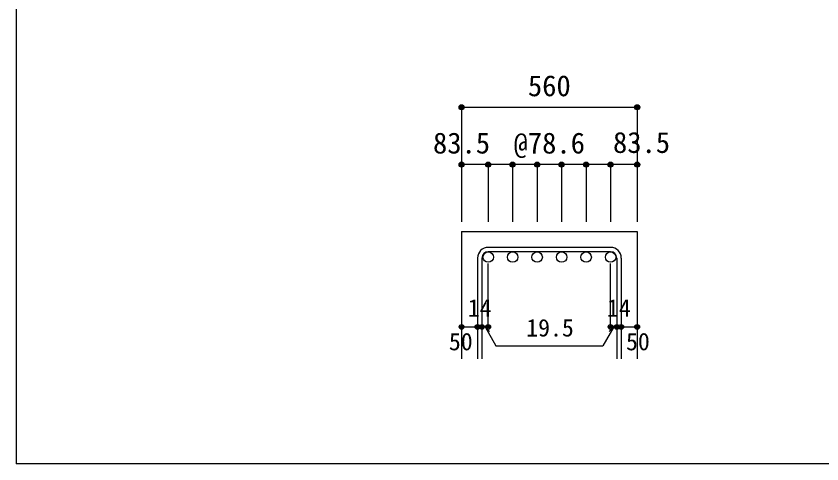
# Model space of a CAD drawing. Units: millimetres at full size, sheet at 1:30; details may follow other scales. Extents: x -5973 to 5954, y -4195 to 4201.
# Drawn here: x -5973 to -3439, y -4195 to -2788 of the extents above; entities that cross this region are included whole.
import ezdxf
from ezdxf.enums import TextEntityAlignment as Align

# ---------------------------------------------------------------- set-up
doc = ezdxf.new("R2010")
doc.units = ezdxf.units.MM
doc.header["$LTSCALE"] = 30
doc.header["$PDMODE"] = 32
doc.header["$PDSIZE"] = 15
for name, color, linetype in [('0-1_躯体線', 2, 'Continuous'), ('0-5_基礎梁筋', 7, 'Continuous'), ('0-6_スタラップ筋', 7, 'Continuous'), ('0-D_寸法', 4, 'Continuous'), ('F-0_枠', 6, 'Continuous')]:
    doc.layers.add(name, color=color, linetype=linetype)
doc.styles.add('ＭＳ ゴシック', font='')
doc.styles.get('ＭＳ ゴシック').set_extended_font_data('MS Gothic')

msp = doc.modelspace()

# ---------------------------------------------------------------- linework, layer by layer
at = {"layer": '0-1_躯体線'}
for p, q in [((-4571.8, -3464.89), (-4571.8, -3864.89)), ((-4571.8, -3464.89), (-4019.8, -3464.89)), ((-4019.8, -3464.89), (-4019.8, -3864.89))]:
    msp.add_line(p, q, dxfattribs=at)
at = {"layer": '0-5_基礎梁筋', "color": 3}
for centre in [(-4488.3, -3545.39), (-4411.3, -3545.39), (-4334.3, -3545.39), (-4257.3, -3545.39), (-4180.3, -3545.39), (-4103.3, -3545.39)]:
    msp.add_circle(centre, 16.5, dxfattribs=at)
at = {"layer": '0-6_スタラップ筋'}
for p, q in [((-4103.3, -3514.89), (-4488.3, -3514.89)), ((-4103.3, -3528.89), (-4488.3, -3528.89)), ((-4521.8, -3548.39), (-4521.8, -3864.89)), ((-4507.8, -3548.39), (-4507.8, -3864.89)), ((-4083.8, -3548.39), (-4083.8, -3864.89)), ((-4069.8, -3548.39), (-4069.8, -3864.89))]:
    msp.add_line(p, q, dxfattribs=at)
for centre, radius, start, end in [((-4488.3, -3548.39), 33.5, 90, 180), ((-4103.3, -3548.39), 33.5, 0, 90), ((-4488.3, -3548.39), 19.5, 90, 180), ((-4103.3, -3548.39), 19.5, 0, 90)]:
    msp.add_arc(centre, radius, start, end, dxfattribs=at)
at = {"layer": '0-D_寸法'}
for p, q in [((-4571.8, -3074.89), (-4571.8, -3254.89)), ((-4571.8, -3074.89), (-4019.8, -3074.89)), ((-4571.8, -3074.89), (-4019.8, -3074.89)), ((-4019.8, -3074.89), (-4019.8, -3254.89)), ((-4488.3, -3254.89), (-4571.8, -3254.89)), ((-4571.8, -3254.89), (-4571.8, -3434.89)), ((-4295.8, -3254.89), (-4488.3, -3254.89)), ((-4488.3, -3254.89), (-4488.3, -3434.89)), ((-4411.3, -3254.89), (-4411.3, -3434.89)), ((-4334.3, -3254.89), (-4334.3, -3434.89)), ((-4103.3, -3254.89), (-4295.8, -3254.89)), ((-4257.3, -3254.89), (-4257.3, -3434.89)), ((-4180.3, -3254.89), (-4180.3, -3434.89)), ((-4019.8, -3254.89), (-4103.3, -3254.89)), ((-4103.3, -3254.89), (-4103.3, -3434.89)), ((-4019.8, -3254.89), (-4019.8, -3434.89)), ((-4488.3, -3764.89), (-4488.3, -3565.56)), ((-4103.3, -3764.89), (-4103.3, -3565.56)), ((-4571.8, -3764.89), (-4521.8, -3764.89)), ((-4521.8, -3764.89), (-4488.3, -3764.89)), ((-4498.05, -3764.89), (-4483.91, -3779.04)), ((-4498.05, -3764.89), (-4463.83, -3824.17)), ((-4093.55, -3764.89), (-4127.77, -3824.17)), ((-4093.55, -3764.89), (-4107.69, -3779.04)), ((-4103.3, -3764.89), (-4019.8, -3764.89)), ((-4083.8, -3764.89), (-4069.8, -3764.89)), ((-4463.83, -3824.17), (-4127.77, -3824.17))]:
    msp.add_line(p, q, dxfattribs=at)
msp.add_lwpolyline([(-4019.8, -3074.89), (-4019.8, -3254.89), (-4019.8, -3434.89)], dxfattribs=at)
for centre, radius in [((-4571.8, -3074.89), 8), ((-4571.8, -3074.89), 7.2), ((-4571.8, -3074.89), 6.4), ((-4571.8, -3074.89), 5.6), ((-4571.8, -3074.89), 4.8), ((-4571.8, -3074.89), 4), ((-4571.8, -3074.89), 3.2), ((-4571.8, -3074.89), 2.4), ((-4571.8, -3074.89), 1.6), ((-4571.8, -3074.89), 0.8), ((-4019.8, -3074.89), 8), ((-4019.8, -3074.89), 7.2), ((-4019.8, -3074.89), 6.4), ((-4019.8, -3074.89), 5.6), ((-4019.8, -3074.89), 4.8), ((-4019.8, -3074.89), 4), ((-4019.8, -3074.89), 3.2), ((-4019.8, -3074.89), 2.4), ((-4019.8, -3074.89), 1.6), ((-4019.8, -3074.89), 0.8), ((-4571.8, -3254.89), 8), ((-4571.8, -3254.89), 7.2), ((-4571.8, -3254.89), 6.4), ((-4571.8, -3254.89), 5.6), ((-4571.8, -3254.89), 4.8), ((-4571.8, -3254.89), 4), ((-4571.8, -3254.89), 3.2), ((-4571.8, -3254.89), 2.4), ((-4571.8, -3254.89), 1.6), ((-4571.8, -3254.89), 0.8), ((-4488.3, -3254.89), 8), ((-4488.3, -3254.89), 7.2), ((-4488.3, -3254.89), 6.4), ((-4488.3, -3254.89), 5.6), ((-4488.3, -3254.89), 4.8), ((-4488.3, -3254.89), 4), ((-4488.3, -3254.89), 3.2), ((-4488.3, -3254.89), 2.4), ((-4488.3, -3254.89), 1.6), ((-4488.3, -3254.89), 0.8), ((-4411.3, -3254.89), 8), ((-4411.3, -3254.89), 7.2), ((-4411.3, -3254.89), 6.4), ((-4411.3, -3254.89), 5.6), ((-4411.3, -3254.89), 4.8), ((-4411.3, -3254.89), 4), ((-4411.3, -3254.89), 3.2), ((-4411.3, -3254.89), 2.4), ((-4411.3, -3254.89), 1.6), ((-4411.3, -3254.89), 0.8), ((-4334.3, -3254.89), 8), ((-4334.3, -3254.89), 7.2), ((-4334.3, -3254.89), 6.4), ((-4334.3, -3254.89), 5.6), ((-4334.3, -3254.89), 4.8), ((-4334.3, -3254.89), 4), ((-4334.3, -3254.89), 3.2), ((-4334.3, -3254.89), 2.4), ((-4334.3, -3254.89), 1.6), ((-4334.3, -3254.89), 0.8), ((-4257.3, -3254.89), 8), ((-4257.3, -3254.89), 7.2), ((-4257.3, -3254.89), 6.4), ((-4257.3, -3254.89), 5.6), ((-4257.3, -3254.89), 4.8), ((-4257.3, -3254.89), 4), ((-4257.3, -3254.89), 3.2), ((-4257.3, -3254.89), 2.4), ((-4257.3, -3254.89), 1.6), ((-4257.3, -3254.89), 0.8), ((-4180.3, -3254.89), 8), ((-4180.3, -3254.89), 7.2), ((-4180.3, -3254.89), 6.4), ((-4180.3, -3254.89), 5.6), ((-4180.3, -3254.89), 4.8), ((-4180.3, -3254.89), 4), ((-4180.3, -3254.89), 3.2), ((-4180.3, -3254.89), 2.4), ((-4180.3, -3254.89), 1.6), ((-4180.3, -3254.89), 0.8), ((-4103.3, -3254.89), 8), ((-4103.3, -3254.89), 7.2), ((-4103.3, -3254.89), 6.4), ((-4103.3, -3254.89), 5.6), ((-4103.3, -3254.89), 4.8), ((-4103.3, -3254.89), 4), ((-4103.3, -3254.89), 3.2), ((-4103.3, -3254.89), 2.4), ((-4103.3, -3254.89), 1.6), ((-4103.3, -3254.89), 0.8), ((-4019.8, -3254.89), 8), ((-4019.8, -3254.89), 7.2), ((-4019.8, -3254.89), 6.4), ((-4019.8, -3254.89), 5.6), ((-4019.8, -3254.89), 4.8), ((-4019.8, -3254.89), 4), ((-4019.8, -3254.89), 3.2), ((-4019.8, -3254.89), 2.4), ((-4019.8, -3254.89), 1.6), ((-4019.8, -3254.89), 0.8), ((-4571.8, -3764.89), 4), ((-4571.8, -3764.89), 3.6), ((-4571.8, -3764.89), 3.2), ((-4571.8, -3764.89), 2.8), ((-4571.8, -3764.89), 2.4), ((-4571.8, -3764.89), 2), ((-4571.8, -3764.89), 1.6), ((-4571.8, -3764.89), 1.2), ((-4571.8, -3764.89), 0.8), ((-4571.8, -3764.89), 0.4), ((-4521.8, -3764.89), 4), ((-4521.8, -3764.89), 3.6), ((-4521.8, -3764.89), 3.2), ((-4521.8, -3764.89), 2.8), ((-4521.8, -3764.89), 2.4), ((-4521.8, -3764.89), 2), ((-4521.8, -3764.89), 1.6), ((-4521.8, -3764.89), 1.2), ((-4521.8, -3764.89), 0.8), ((-4521.8, -3764.89), 0.4), ((-4507.8, -3764.89), 4), ((-4507.8, -3764.89), 3.6), ((-4507.8, -3764.89), 3.2), ((-4507.8, -3764.89), 2.8), ((-4507.8, -3764.89), 2.4), ((-4507.8, -3764.89), 2), ((-4507.8, -3764.89), 1.6), ((-4507.8, -3764.89), 1.2), ((-4507.8, -3764.89), 0.8), ((-4507.8, -3764.89), 0.4), ((-4488.3, -3764.89), 4), ((-4488.3, -3764.89), 3.6), ((-4488.3, -3764.89), 3.2), ((-4488.3, -3764.89), 2.8), ((-4488.3, -3764.89), 2.4), ((-4488.3, -3764.89), 2), ((-4488.3, -3764.89), 1.6), ((-4488.3, -3764.89), 1.2), ((-4488.3, -3764.89), 0.8), ((-4488.3, -3764.89), 0.4), ((-4103.3, -3764.89), 4), ((-4103.3, -3764.89), 3.6), ((-4103.3, -3764.89), 3.2), ((-4103.3, -3764.89), 2.8), ((-4103.3, -3764.89), 2.4), ((-4103.3, -3764.89), 2), ((-4103.3, -3764.89), 1.6), ((-4103.3, -3764.89), 1.2), ((-4103.3, -3764.89), 0.8), ((-4103.3, -3764.89), 0.4), ((-4083.8, -3764.89), 4), ((-4083.8, -3764.89), 3.6), ((-4083.8, -3764.89), 3.2), ((-4083.8, -3764.89), 2.8), ((-4083.8, -3764.89), 2.4), ((-4083.8, -3764.89), 2), ((-4083.8, -3764.89), 1.6), ((-4083.8, -3764.89), 1.2), ((-4083.8, -3764.89), 0.8), ((-4083.8, -3764.89), 0.4), ((-4069.8, -3764.89), 4), ((-4069.8, -3764.89), 3.6), ((-4069.8, -3764.89), 3.2), ((-4069.8, -3764.89), 2.8), ((-4069.8, -3764.89), 2.4), ((-4069.8, -3764.89), 2), ((-4069.8, -3764.89), 1.6), ((-4069.8, -3764.89), 1.2), ((-4069.8, -3764.89), 0.8), ((-4069.8, -3764.89), 0.4), ((-4019.8, -3764.89), 4), ((-4019.8, -3764.89), 3.6), ((-4019.8, -3764.89), 3.2), ((-4019.8, -3764.89), 2.8), ((-4019.8, -3764.89), 2.4), ((-4019.8, -3764.89), 2), ((-4019.8, -3764.89), 1.6), ((-4019.8, -3764.89), 1.2), ((-4019.8, -3764.89), 0.8), ((-4019.8, -3764.89), 0.4)]:
    msp.add_circle(centre, radius, dxfattribs=at)
at = {"layer": '0-D_寸法', "color": 7}
for p in [(-4571.8, -3074.89), (-4019.8, -3074.89), (-4571.8, -3254.89), (-4488.3, -3254.89), (-4411.3, -3254.89), (-4334.3, -3254.89), (-4257.3, -3254.89), (-4180.3, -3254.89), (-4103.3, -3254.89), (-4019.8, -3254.89), (-4571.8, -3764.89), (-4521.8, -3764.89), (-4507.8, -3764.89), (-4488.3, -3764.89), (-4103.3, -3764.89), (-4083.8, -3764.89), (-4069.8, -3764.89), (-4019.8, -3764.89)]:
    msp.add_point(p, dxfattribs=at)
at = {"layer": 'F-0_枠'}
for p in [(-5972.88, 4201.15), (5954.1, -4195.24)]:
    msp.add_line(p, (-5972.88, -4195.24), dxfattribs=at)

# ---------------------------------------------------------------- texts
at = {"layer": '0-D_寸法', "style": 'ＭＳ ゴシック'}
for s, height, p in [('560', 65.98, (-4363.3, -3059.89)), ('83.5', 65.98, (-4661.8, -3239.89)), ('@78.6', 65.98, (-4408.3, -3239.89)), ('83.5', 65.98, (-4095.7, -3238.04)), ('14', 54.99, (-4552.34, -3749.44)), ('14', 54.99, (-4114.76, -3749.44)), ('19.5', 54.99, (-4368.56, -3811.53)), ('50', 54.99, (-4611.8, -3854.89)), ('50', 54.99, (-4054.8, -3854.89))]:
    msp.add_text(s, height=height, dxfattribs=at).set_placement(p, align=Align.BOTTOM_LEFT)

doc.saveas('drawing.dxf')
